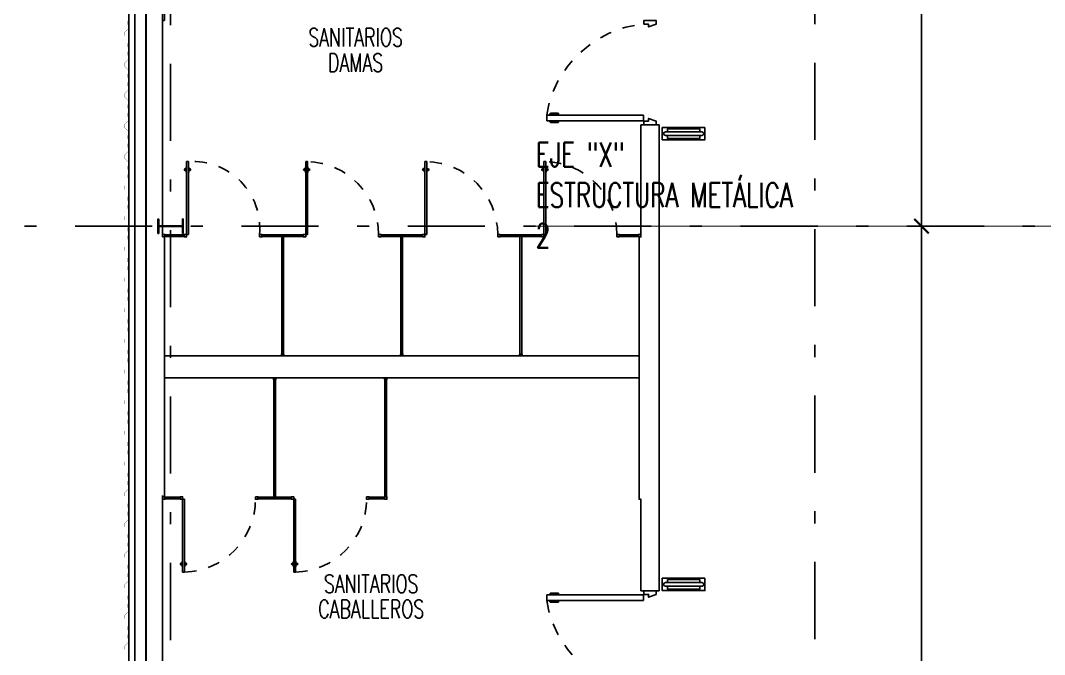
# Model space of a CAD drawing. Header units: millimetres. Extents: x -579 to 213, y -67 to 509.
# Drawn here: x -54.28 to -45.85, y 20.97 to 26.19 of the extents above; entities that cross this region are included whole.
import ezdxf
from ezdxf.enums import TextEntityAlignment as Align
from ezdxf.xclip import XClip

# ---------------------------------------------------------------- set-up
doc = ezdxf.new("R2010")
doc.units = ezdxf.units.MM
doc.header["$LTSCALE"] = 0.1
doc.linetypes.add('X REF - ANELO INST bind$0$X REF - ANELO$0$DASHDOT2', pattern=[12.7, 6.35, -3.175, 0, -3.175])
doc.linetypes.add('X REF - ANELO INST bind$0$X REF - ANELO$0$DASHED2', pattern=[0.375, 0.25, -0.125])
for name, color, linetype in [('00 - EJE-DIST -X-  MUROS', 92, 'Continuous'), ('X REF - ANELO INST bind$0$X REF - ANELO$0$A-CHAPA TRAPEZOIDAL', 8, 'Continuous'), ('X REF - ANELO INST bind$0$X REF - ANELO$0$A-LADRILLO HUECO 12', 7, 'Continuous'), ('X REF - ANELO INST bind$0$X REF - ANELO$0$A-TABIQUE FENOLICO 20mm', 7, 'Continuous'), ('X REF - ANELO INST bind$0$X REF - ANELO$0$C-MADERA', 8, 'Continuous'), ('X REF - ANELO INST bind$0$X REF - ANELO$0$E-ANTENAS', 8, 'Continuous'), ('X REF - ANELO INST bind$0$X REF - ANELO$0$MET-COLUMNA METALICA', 7, 'Continuous'), ('X REF - ANELO INST bind$0$X REF - ANELO$0$MET-CORREAS DE CV', 7, 'Continuous'), ('X REF - ANELO INST bind$0$X REF - ANELO$0$MET-EJE CABRIADAS', 8, 'X REF - ANELO INST bind$0$X REF - ANELO$0$DASHDOT2'), ('X REF - ANELO INST bind$0$X REF - ANELO$0$MET-LANA VIDRIO', 8, 'Continuous'), ('X REF - ANELO INST bind$0$X REF - ANELO$0$R-NOMBRE LOCAL', 7, 'Continuous')]:
    doc.layers.add(name, color=color, linetype=linetype)
doc.styles.add('ROMANS', font='romans.shx', dxfattribs={"width": 0.7})
doc.styles.get("Standard").update_dxf_attribs({"font": 'arial.ttf'})
doc.styles.add('X REF - ANELO INST bind$0$X REF - ANELO$0$VAUX', font='romans.shx', dxfattribs={"width": 0.85})
doc.linetypes.add('X REF - ANELO INST bind$0$X REF - ANELO$0$REFERENCIAL CORTE TRANSVERSAL WM$0$BATTING', pattern='A,0.00254,-2.54,[134,ltypeshp.shx,S=2.54,R=0,X=-2.54,Y=0],-5.08,[134,ltypeshp.shx,S=2.54,R=180,X=2.54,Y=0],-2.54', length=10.16254)
doc.dimstyles.new('COTA 1-100', dxfattribs={"dimtxt": 0.16, "dimasz": 0.12, "dimexe": 0.08, "dimexo": 0.08, "dimgap": 0.06, "dimtad": 1, "dimzin": 0, "dimdsep": 46, "dimtxsty": 'ROMANS', "dimblk": 'ARCHTICK', "dimcen": 0, "dimclrd": 256, "dimclre": 8, "dimclrt": 256, "dimadec": 0, "dimazin": 0, "dimtfac": 1, "dimtofl": 0, "dimtmove": 0, "dimatfit": 3, "dimldrblk": 'ARCHTICK', "dimfxl": 1, "dimtolj": 1, "dimtzin": 0, "dimlwd": -1, "dimlwe": -1, "dimarcsym": 0})

# ---------------------------------------------------------------- blocks, each defined once
blk = doc.blocks.new('X REF - ANELO INST bind$0$X REF - ANELO$0$COL MET 20')
at = {"layer": 'X REF - ANELO INST bind$0$X REF - ANELO$0$MET-COLUMNA METALICA'}
blk.add_hatch(color=256, dxfattribs=at).paths.add_polyline_path([(-0.0971, -0.0036, -0.414214), (-0.0935, 0), (0.0935, 0, -0.414214), (0.0971, -0.0036), (0.0971, -0.0568), (0.1045, -0.0568), (0.1045, 0.0615), (0.0971, 0.0615), (0.0971, 0.0083, -0.414214), (0.0935, 0.0047), (-0.0935, 0.0047, -0.414214), (-0.0971, 0.0083), (-0.0971, 0.0615), (-0.1045, 0.0615), (-0.1045, -0.0568), (-0.0971, -0.0568)])
blk.add_lwpolyline([(-0.0971, -0.0568), (-0.1045, -0.0568), (-0.1045, 0.0615), (-0.0971, 0.0615), (-0.0971, 0.0083, 0.414214), (-0.0935, 0.0047), (0.0935, 0.0047, 0.414214), (0.0971, 0.0083), (0.0971, 0.0615), (0.1045, 0.0615), (0.1045, -0.0568), (0.0971, -0.0568), (0.0971, -0.0036, 0.414214), (0.0935, 0), (-0.0935, 0, 0.414214), (-0.0971, -0.0036)], format="xyb", close=True, dxfattribs=at)
blk = doc.blocks.new('X REF - ANELO INST bind$0$X REF - ANELO$0$Barrera')
at = {"layer": 'X REF - ANELO INST bind$0$X REF - ANELO$0$E-ANTENAS', "linetype": 'Continuous'}
blk.add_lwpolyline([(-0.1756, 0.1008), (0.1756, 0.1008), (0.1756, 0), (-0.1756, 0)], close=True, dxfattribs=at)
at = {"layer": 'X REF - ANELO INST bind$0$X REF - ANELO$0$E-ANTENAS', "linetype": 'Continuous', "elevation": 0.0022}
for points in [[(-0.1334, 0.0654), (-0.1334, 0.0904), (0.1315, 0.0904), (0.1315, 0.0654)], [(0.1315, 0.0354), (0.1315, 0.0104), (-0.1334, 0.0104), (-0.1334, 0.0354)]]:
    blk.add_lwpolyline(points, dxfattribs=at)
blk.add_lwpolyline([(-0.1503, 0.0354), (0.1497, 0.0354, 1), (0.1497, 0.0654), (-0.1503, 0.0654, 1.063792), (-0.1503, 0.0354, -1)], format="xyb", dxfattribs=at)
blk = doc.blocks.new('X REF - ANELO INST bind$0$X REF - ANELO$0$N Local')
at = {"layer": 'X REF - ANELO INST bind$0$X REF - ANELO$0$R-NOMBRE LOCAL', "lineweight": 0, "style": 'X REF - ANELO INST bind$0$X REF - ANELO$0$VAUX', "width": 0.85}
for p in [(6337.572, -934.455), (6337.572, -934.715)]:
    blk.add_attdef('NOMBRE', text='', height=0.182, dxfattribs=at).set_placement(p, align=Align.CENTER)
blk = doc.blocks.new('X REF - ANELO INST bind$0$X REF - ANELO$0$baños')
at = {"layer": 'X REF - ANELO INST bind$0$X REF - ANELO$0$A-TABIQUE FENOLICO 20mm'}
for points in [[(-0.6522, 1.5118), (-0.6497, 1.5118), (-0.6497, 1.5545), (-0.6522, 1.5545), (-0.6522, 1.5406), (-0.6617, 1.5406, 0.852576), (-0.6617, 1.5256), (-0.6617, 1.5256, 1), (-0.6617, 1.5256), (-0.6617, 1.5256, -0.414214), (-0.6617, 1.5256), (-0.6522, 1.5256), (-0.6522, 1.5118), (-0.6497, 1.5118), (-0.6497, 1.5545)], [(-0.6323, 1.5118), (-0.6347, 1.5118), (-0.6347, 1.5545), (-0.6323, 1.5545), (-0.6323, 1.5406), (-0.6227, 1.5406, -0.852576), (-0.6227, 1.5256), (-0.6227, 1.5256, -1), (-0.6227, 1.5256), (-0.6227, 1.5256, 0.414214), (-0.6227, 1.5256), (-0.6323, 1.5256), (-0.6323, 1.5118), (-0.6347, 1.5118), (-0.6347, 1.5545)], [(0.3287, 1.5118), (0.3311, 1.5118), (0.3311, 1.5545), (0.3287, 1.5545), (0.3287, 1.5406), (0.3191, 1.5406, 0.852576), (0.3191, 1.5256), (0.3191, 1.5256, 1), (0.3191, 1.5256), (0.3191, 1.5256, -0.414214), (0.3191, 1.5256), (0.3287, 1.5256), (0.3287, 1.5118), (0.3311, 1.5118), (0.3311, 1.5545)], [(0.3486, 1.5118), (0.3461, 1.5118), (0.3461, 1.5545), (0.3486, 1.5545), (0.3486, 1.5406), (0.3581, 1.5406, -0.852576), (0.3581, 1.5256), (0.3581, 1.5256, -1), (0.3581, 1.5256), (0.3581, 1.5256, 0.414214), (0.3581, 1.5256), (0.3486, 1.5256), (0.3486, 1.5118), (0.3461, 1.5118), (0.3461, 1.5545)], [(1.3096, 1.5118), (1.312, 1.5118), (1.312, 1.5544), (1.3096, 1.5544), (1.3096, 1.5406), (1.3, 1.5406, 0.852576), (1.3, 1.5256), (1.3, 1.5256, 1), (1.3, 1.5256), (1.3, 1.5256, -0.414214), (1.3, 1.5256), (1.3096, 1.5256), (1.3096, 1.5118), (1.312, 1.5118), (1.312, 1.5544)], [(1.3295, 1.5118), (1.327, 1.5118), (1.327, 1.5544), (1.3295, 1.5544), (1.3295, 1.5406), (1.339, 1.5406, -0.852576), (1.339, 1.5256), (1.339, 1.5256, -1), (1.339, 1.5256), (1.339, 1.5256, 0.414214), (1.339, 1.5256), (1.3295, 1.5256), (1.3295, 1.5118), (1.327, 1.5118), (1.327, 1.5544)], [(2.2904, 1.5118), (2.2929, 1.5118), (2.2929, 1.5544), (2.2904, 1.5544), (2.2904, 1.5406), (2.2809, 1.5406, 0.852576), (2.2809, 1.5256), (2.2809, 1.5256, 1), (2.2809, 1.5256), (2.2809, 1.5256, -0.414214), (2.2809, 1.5256), (2.2904, 1.5256), (2.2904, 1.5118), (2.2929, 1.5118), (2.2929, 1.5544)], [(2.3104, 1.5118), (2.3079, 1.5118), (2.3079, 1.5544), (2.3104, 1.5544), (2.3104, 1.5406), (2.3199, 1.5406, -0.852576), (2.3199, 1.5256), (2.3199, 1.5256, -1), (2.3199, 1.5256), (2.3199, 1.5256, 0.414214), (2.3199, 1.5256), (2.3104, 1.5256), (2.3104, 1.5118), (2.3079, 1.5118), (2.3079, 1.5544)]]:
    blk.add_lwpolyline(points, format="xyb", dxfattribs=at)
for points in [[(-0.6497, 1.6), (-0.6347, 1.6), (-0.6347, 1), (-0.6497, 1)], [(0.3311, 1.6), (0.3461, 1.6), (0.3461, 1), (0.3311, 1)], [(1.312, 1.6), (1.327, 1.6), (1.327, 1), (1.312, 1)], [(2.2929, 1.6), (2.3079, 1.6), (2.3079, 1), (2.2929, 1)], [(-0.8477, 0.98), (-0.8277, 0.98), (-0.8277, 1), (-0.8477, 1)], [(-0.8277, 0.9825), (-0.8277, 0.9975), (-0.6697, 0.9975), (-0.6697, 0.9825)], [(-0.6697, 0.98), (-0.6497, 0.98), (-0.6497, 1), (-0.6697, 1)], [(-0.0497, 0.98), (-0.0297, 0.98), (-0.0297, 1), (-0.0497, 1)], [(-0.0297, 0.9825), (-0.0297, 0.9975), (0.3111, 0.9975), (0.3111, 0.9825)], [(0.1332, 0.9825), (0.1482, 0.9825), (0.1482, 0.015), (0.1332, 0.015)], [(0.3111, 0.98), (0.3311, 0.98), (0.3311, 1), (0.3111, 1)], [(0.3111, 0.98), (0.3311, 0.98), (0.3311, 1), (0.3111, 1)], [(0.3111, 0.98), (0.3311, 0.98), (0.3311, 1), (0.3111, 1)], [(0.9311, 0.98), (0.9511, 0.98), (0.9511, 1), (0.9311, 1)], [(0.9511, 0.9825), (0.9511, 0.9975), (1.292, 0.9975), (1.292, 0.9825)], [(1.1141, 0.9825), (1.1291, 0.9825), (1.1291, 0.015), (1.1141, 0.015)], [(1.292, 0.98), (1.312, 0.98), (1.312, 1), (1.292, 1)], [(1.292, 0.98), (1.312, 0.98), (1.312, 1), (1.292, 1)], [(1.292, 0.98), (1.312, 0.98), (1.312, 1), (1.292, 1)], [(1.912, 0.98), (1.932, 0.98), (1.932, 1), (1.912, 1)], [(1.932, 0.9825), (1.932, 0.9975), (2.2729, 0.9975), (2.2729, 0.9825)], [(2.095, 0.9833), (2.11, 0.9833), (2.11, 0.015), (2.095, 0.015)], [(2.2729, 0.98), (2.2929, 0.98), (2.2929, 1), (2.2729, 1)], [(2.2729, 0.98), (2.2929, 0.98), (2.2929, 1), (2.2729, 1)], [(2.2729, 0.98), (2.2929, 0.98), (2.2929, 1), (2.2729, 1)], [(2.8929, 0.98), (2.9129, 0.98), (2.9129, 1), (2.8929, 1)], [(2.9129, 0.9825), (2.9129, 0.9975), (3.0709, 0.9975), (3.0709, 0.9825)], [(3.0709, 0.98), (3.0909, 0.98), (3.0909, 1), (3.0709, 1)], [(0.1307, 0), (0.1507, 0), (0.1507, 0.015), (0.1307, 0.015)], [(1.1116, 0), (1.1316, 0), (1.1316, 0.015), (1.1116, 0.015)], [(2.0925, 0), (2.1125, 0), (2.1125, 0.015), (2.0925, 0.015)]]:
    blk.add_lwpolyline(points, close=True, dxfattribs=at)
at = {"layer": 'X REF - ANELO INST bind$0$X REF - ANELO$0$A-TABIQUE FENOLICO 20mm', "color": 8, "linetype": 'X REF - ANELO INST bind$0$X REF - ANELO$0$DASHED2'}
for centre, radius, start, end in [((-0.596, 1.0523), 0.5488, 354.52388, 94.04302), ((0.3308, 0.9998), 0.6003, 0.01221, 88.53674), ((1.312, 1.0001), 0.6, 359.98537, 88.56419), ((2.2926, 0.9998), 0.6003, 0.0134, 88.53673)]:
    blk.add_arc(centre, radius, start, end, dxfattribs=at)
blk = doc.blocks.new('X REF - ANELO INST bind$0$X REF - ANELO$0$P MADERA 086')
at = {"layer": 'X REF - ANELO INST bind$0$X REF - ANELO$0$C-MADERA'}
for p, q in [((0.0203, 0.8657, 0.0208), (0.0204, 0.8672, 0.0208)), ((0.0203, 0.8064, 0.0208), (0.0203, 0.8657, 0.0208)), ((0.0204, 0.8672, 0.0208), (0.0208, 0.8687, 0.0208)), ((0.0208, 0.8687, 0.0208), (0.0215, 0.8701, 0.0208)), ((0.0215, 0.8701, 0.0208), (0.0224, 0.8714, 0.0208)), ((0.0224, 0.8714, 0.0208), (0.0235, 0.8725, 0.0208)), ((0.0235, 0.8725, 0.0208), (0.0247, 0.8734, 0.0208)), ((0.0247, 0.8734, 0.0208), (0.0261, 0.8741, 0.0208)), ((0.0261, 0.8741, 0.0208), (0.0277, 0.8745, 0.0208)), ((0.0277, 0.8605, 0.0208), (0.0276, 0.86, 0.0208)), ((0.0276, 0.86, 0.0208), (0.0276, 0.8596, 0.0208)), ((0.0276, 0.8596, 0.0208), (0.0276, 0.8064, 0.0208)), ((0.0277, 0.8745, 0.0208), (0.0292, 0.8746, 0.0208)), ((0.0279, 0.8609, 0.0208), (0.0277, 0.8605, 0.0208)), ((0.0282, 0.8613, 0.0208), (0.0279, 0.8609, 0.0208)), ((0.0285, 0.8616, 0.0208), (0.0282, 0.8613, 0.0208)), ((0.0289, 0.8619, 0.0208), (0.0285, 0.8616, 0.0208)), ((0.0293, 0.8621, 0.0208), (0.0289, 0.8619, 0.0208)), ((0.0292, 0.8746, 0.0208), (0.0319, 0.8746, 0.0208)), ((0.0298, 0.8622, 0.0208), (0.0293, 0.8621, 0.0208)), ((0.0302, 0.8623, 0.0208), (0.0298, 0.8622, 0.0208)), ((0.0319, 0.8623, 0.0208), (0.0302, 0.8623, 0.0208)), ((0.0319, 0.879, 0.0208), (0.0344, 0.879, 0.0208)), ((0.0344, 0.879, 0.0208), (0.0319, 0.879, 0.0208)), ((0.0319, 0.8746, 0.0208), (0.0319, 0.879, 0.0208)), ((0.0319, 0.8623, 0.0208), (0.0319, 0.8746, 0.0208)), ((0.0319, 0.856, 0.0208), (0.0319, 0.8623, 0.0208)), ((0.0344, 0.856, 0.0208), (0.0319, 0.856, 0.0208)), ((0.0344, 0.856, 0.0208), (0.0319, 0.856, 0.0208)), ((0.0344, 0.1032), (0.0344, 0.9, 0.0208)), ((0.0344, 0.9, 0.0208), (0.0815, 0.9, 0.0208)), ((0.0815, 0.9, 0.0208), (0.0815, 0.1032)), ((0.084, 0.879, 0.0208), (0.0815, 0.879, 0.0208)), ((0.0815, 0.879, 0.0208), (0.084, 0.879, 0.0208)), ((0.0815, 0.856, 0.0208), (0.084, 0.856, 0.0208)), ((0.0815, 0.856, 0.0208), (0.084, 0.856, 0.0208)), ((0.084, 0.8746, 0.0208), (0.084, 0.879, 0.0208)), ((0.084, 0.8623, 0.0208), (0.084, 0.8746, 0.0208)), ((0.0867, 0.8746, 0.0208), (0.084, 0.8746, 0.0208)), ((0.084, 0.8623, 0.0208), (0.0856, 0.8623, 0.0208)), ((0.084, 0.856, 0.0208), (0.084, 0.8623, 0.0208)), ((0.0856, 0.8623, 0.0208), (0.0861, 0.8622, 0.0208)), ((0.0861, 0.8622, 0.0208), (0.0865, 0.8621, 0.0208)), ((0.0865, 0.8621, 0.0208), (0.087, 0.8619, 0.0208)), ((0.0882, 0.8745, 0.0208), (0.0867, 0.8746, 0.0208)), ((0.087, 0.8619, 0.0208), (0.0874, 0.8616, 0.0208)), ((0.0874, 0.8616, 0.0208), (0.0877, 0.8613, 0.0208)), ((0.0877, 0.8613, 0.0208), (0.0879, 0.8609, 0.0208)), ((0.0879, 0.8609, 0.0208), (0.0881, 0.8605, 0.0208)), ((0.0881, 0.8605, 0.0208), (0.0883, 0.86, 0.0208)), ((0.0897, 0.8741, 0.0208), (0.0882, 0.8745, 0.0208)), ((0.0883, 0.86, 0.0208), (0.0883, 0.8596, 0.0208)), ((0.0883, 0.8596, 0.0208), (0.0883, 0.8064, 0.0208)), ((0.0912, 0.8734, 0.0208), (0.0897, 0.8741, 0.0208)), ((0.0924, 0.8725, 0.0208), (0.0912, 0.8734, 0.0208)), ((0.0935, 0.8714, 0.0208), (0.0924, 0.8725, 0.0208)), ((0.0944, 0.8701, 0.0208), (0.0935, 0.8714, 0.0208)), ((0.0951, 0.8687, 0.0208), (0.0944, 0.8701, 0.0208)), ((0.0955, 0.8672, 0.0208), (0.0951, 0.8687, 0.0208)), ((0.0956, 0.8657, 0.0208), (0.0955, 0.8672, 0.0208)), ((0.0956, 0.8064, 0.0208), (0.0956, 0.8657, 0.0208)), ((0.0205, 0.8057, 0.0208), (0.0203, 0.8064, 0.0208)), ((0.0209, 0.8051, 0.0208), (0.0205, 0.8057, 0.0208)), ((0.0213, 0.8046, 0.0208), (0.0209, 0.8051, 0.0208)), ((0.0219, 0.8042, 0.0208), (0.0213, 0.8046, 0.0208)), ((0.0226, 0.8039, 0.0208), (0.0219, 0.8042, 0.0208)), ((0.0232, 0.8037, 0.0208), (0.0226, 0.8039, 0.0208)), ((0.0239, 0.8036, 0.0208), (0.0232, 0.8037, 0.0208)), ((0.0246, 0.8037, 0.0208), (0.0239, 0.8036, 0.0208)), ((0.0253, 0.8039, 0.0208), (0.0246, 0.8037, 0.0208)), ((0.0259, 0.8042, 0.0208), (0.0253, 0.8039, 0.0208)), ((0.0265, 0.8046, 0.0208), (0.0259, 0.8042, 0.0208)), ((0.027, 0.8051, 0.0208), (0.0265, 0.8046, 0.0208)), ((0.0273, 0.8057, 0.0208), (0.027, 0.8051, 0.0208)), ((0.0276, 0.8064, 0.0208), (0.0273, 0.8057, 0.0208)), ((0.0883, 0.8064, 0.0208), (0.0885, 0.8057, 0.0208)), ((0.0885, 0.8057, 0.0208), (0.0889, 0.8051, 0.0208)), ((0.0889, 0.8051, 0.0208), (0.0894, 0.8046, 0.0208)), ((0.0894, 0.8046, 0.0208), (0.0899, 0.8042, 0.0208)), ((0.0899, 0.8042, 0.0208), (0.0906, 0.8039, 0.0208)), ((0.0906, 0.8039, 0.0208), (0.0912, 0.8037, 0.0208)), ((0.0912, 0.8037, 0.0208), (0.0919, 0.8036, 0.0208)), ((0.0919, 0.8036, 0.0208), (0.0926, 0.8037, 0.0208)), ((0.0926, 0.8037, 0.0208), (0.0933, 0.8039, 0.0208)), ((0.0933, 0.8039, 0.0208), (0.0939, 0.8042, 0.0208)), ((0.0939, 0.8042, 0.0208), (0.0945, 0.8046, 0.0208)), ((0.0945, 0.8046, 0.0208), (0.095, 0.8051, 0.0208)), ((0.095, 0.8051, 0.0208), (0.0953, 0.8057, 0.0208)), ((0.0953, 0.8057, 0.0208), (0.0956, 0.8064, 0.0208)), ((0.0815, 0.1032), (0.0344, 0.1032))]:
    blk.add_line(p, q, dxfattribs=at)
for points in [[(0.0312, 0.1), (0, 0.1), (0, 0), (0.0312, 0), (0.0537, 0.0612), (0.0312, 0.0612)], [(0.8286, 0.1), (0.8598, 0.1), (0.8598, 0), (0.8286, 0), (0.8061, 0.0612), (0.8286, 0.0612)]]:
    blk.add_lwpolyline(points, close=True, dxfattribs=at)
at = {"layer": 'X REF - ANELO INST bind$0$X REF - ANELO$0$C-MADERA', "color": 8, "linetype": 'X REF - ANELO INST bind$0$X REF - ANELO$0$DASHED2', "extrusion": (0, 0, -1)}
blk.add_ellipse((0.0846, 0.1525, 0.0096), major_axis=(-0.5415, 0.5897), ratio=0.868484, start_param=0.809199, end_param=2.30953, dxfattribs=at)
at = {"layer": 'X REF - ANELO INST bind$0$X REF - ANELO$0$C-MADERA', "extrusion": (0, 0, -1)}
blk.add_ellipse((0.0316, 0.1032), major_axis=(0.00195, 0.00195), ratio=1, start_param=1.570796326794897, end_param=7.853981633974483, dxfattribs=at)
blk = doc.blocks.new('X REF - ANELO INST bind$0$X REF - ANELO')
at = {"layer": 'X REF - ANELO INST bind$0$X REF - ANELO$0$A-CHAPA TRAPEZOIDAL'}
for points in [[(-53.3922, 26.224, 0.0006, 0.0006, 0), (-53.3922, 26.194, 0.0006, 0.0006, 0), (-53.3962, 26.19, 0.0006, 0.0006, 0), (-53.3962, 26.16, 0.0006, 0.0006, 0), (-53.3922, 26.156, 0.0006, 0.0006, 0), (-53.3922, 26.126, 0.0006, 0.0006, 0), (-53.4205, 26.0977, 0.0006, 0.0006, 0), (-53.4205, 26.0677, 0.0006, 0.0006, 0), (-53.3922, 26.0394, 0.0006, 0.0006, 0), (-53.3922, 26.0094, 0.0006, 0.0006, 0), (-53.3962, 26.0054, 0.0006, 0.0006, 0), (-53.3962, 25.9754, 0.0006, 0.0006, 0), (-53.3922, 25.9714, 0.0006, 0.0006, 0), (-53.3922, 25.9414, 0.0006, 0.0006, 0), (-53.3962, 25.9374, 0.0006, 0.0006, 0), (-53.3962, 25.9074, 0.0006, 0.0006, 0), (-53.3922, 25.9034, 0.0006, 0.0006, 0), (-53.3922, 25.8652, 0.0006, 0.0006, 0), (-53.3922, 25.8652, 0.0006, 0.0006, 0)], [(-53.3922, 26.224, 0.0006, 0.0006, 0), (-53.3922, 26.194, 0.0006, 0.0006, 0), (-53.3962, 26.19, 0.0006, 0.0006, 0), (-53.3962, 26.16, 0.0006, 0.0006, 0), (-53.3922, 26.156, 0.0006, 0.0006, 0), (-53.3922, 26.126, 0.0006, 0.0006, 0), (-53.4205, 26.0977, 0.0006, 0.0006, 0), (-53.4205, 26.0677, 0.0006, 0.0006, 0), (-53.3922, 26.0394, 0.0006, 0.0006, 0), (-53.3922, 26.0094, 0.0006, 0.0006, 0), (-53.3962, 26.0054, 0.0006, 0.0006, 0), (-53.3962, 25.9754, 0.0006, 0.0006, 0), (-53.3922, 25.9714, 0.0006, 0.0006, 0), (-53.3922, 25.9414, 0.0006, 0.0006, 0), (-53.3962, 25.9374, 0.0006, 0.0006, 0), (-53.3962, 25.9074, 0.0006, 0.0006, 0), (-53.3922, 25.9034, 0.0006, 0.0006, 0), (-53.3922, 25.8734, 0.0006, 0.0006, 0), (-53.4205, 25.8451, 0.0006, 0.0006, 0), (-53.4205, 25.8151, 0.0006, 0.0006, 0), (-53.3922, 25.7868, 0.0006, 0.0006, 0), (-53.3922, 25.7568, 0.0006, 0.0006, 0), (-53.3962, 25.7528, 0.0006, 0.0006, 0), (-53.3962, 25.7228, 0.0006, 0.0006, 0), (-53.3922, 25.7188, 0.0006, 0.0006, 0), (-53.3922, 25.6888, 0.0006, 0.0006, 0), (-53.3962, 25.6848, 0.0006, 0.0006, 0), (-53.3962, 25.6548, 0.0006, 0.0006, 0), (-53.3922, 25.6508, 0.0006, 0.0006, 0), (-53.3922, 25.6208, 0.0006, 0.0006, 0), (-53.4205, 25.5925, 0.0006, 0.0006, 0), (-53.4205, 25.5625, 0.0006, 0.0006, 0), (-53.3922, 25.5342, 0.0006, 0.0006, 0), (-53.3922, 25.5042, 0.0006, 0.0006, 0), (-53.3962, 25.5002, 0.0006, 0.0006, 0), (-53.3962, 25.4702, 0.0006, 0.0006, 0), (-53.3922, 25.4662, 0.0006, 0.0006, 0), (-53.3922, 25.4362, 0.0006, 0.0006, 0), (-53.3962, 25.4322, 0.0006, 0.0006, 0), (-53.3962, 25.4022, 0.0006, 0.0006, 0), (-53.3922, 25.3982, 0.0006, 0.0006, 0), (-53.3922, 25.3682, 0.0006, 0.0006, 0), (-53.4205, 25.34, 0.0006, 0.0006, 0), (-53.4205, 25.31, 0.0006, 0.0006, 0), (-53.3922, 25.2817, 0.0006, 0.0006, 0), (-53.3922, 25.2517, 0.0006, 0.0006, 0), (-53.3962, 25.2477, 0.0006, 0.0006, 0), (-53.3962, 25.2177, 0.0006, 0.0006, 0), (-53.3922, 25.2137, 0.0006, 0.0006, 0), (-53.3922, 25.1837, 0.0006, 0.0006, 0), (-53.3962, 25.1797, 0.0006, 0.0006, 0), (-53.3962, 25.1497, 0.0006, 0.0006, 0), (-53.3922, 25.1457, 0.0006, 0.0006, 0), (-53.3922, 25.1157, 0.0006, 0.0006, 0), (-53.4205, 25.0874, 0.0006, 0.0006, 0), (-53.4205, 25.0574, 0.0006, 0.0006, 0), (-53.3922, 25.0291, 0.0006, 0.0006, 0), (-53.3922, 24.9991, 0.0006, 0.0006, 0), (-53.3962, 24.9951, 0.0006, 0.0006, 0), (-53.3962, 24.9651, 0.0006, 0.0006, 0), (-53.3922, 24.9611, 0.0006, 0.0006, 0), (-53.3922, 24.9311, 0.0006, 0.0006, 0), (-53.3962, 24.9271, 0.0006, 0.0006, 0), (-53.3962, 24.8971, 0.0006, 0.0006, 0), (-53.3922, 24.8931, 0.0006, 0.0006, 0), (-53.3922, 24.8549, 0.0006, 0.0006, 0), (-53.3922, 24.8549, 0.0006, 0.0006, 0)], [(-53.3922, 24.8862, 0.0006, 0.0006, 0), (-53.3922, 24.8625, 0.0006, 0.0006, 0), (-53.4205, 24.8343, 0.0006, 0.0006, 0), (-53.4205, 24.8043, 0.0006, 0.0006, 0), (-53.3922, 24.776, 0.0006, 0.0006, 0), (-53.3922, 24.746, 0.0006, 0.0006, 0), (-53.3962, 24.742, 0.0006, 0.0006, 0), (-53.3962, 24.712, 0.0006, 0.0006, 0), (-53.3922, 24.708, 0.0006, 0.0006, 0), (-53.3922, 24.678, 0.0006, 0.0006, 0), (-53.3962, 24.674, 0.0006, 0.0006, 0), (-53.3962, 24.644, 0.0006, 0.0006, 0), (-53.3922, 24.64, 0.0006, 0.0006, 0), (-53.3922, 24.61, 0.0006, 0.0006, 0), (-53.4205, 24.5817, 0.0006, 0.0006, 0), (-53.4205, 24.5517, 0.0006, 0.0006, 0), (-53.3922, 24.5234, 0.0006, 0.0006, 0), (-53.3922, 24.4934, 0.0006, 0.0006, 0), (-53.3962, 24.4894, 0.0006, 0.0006, 0), (-53.3962, 24.4594, 0.0006, 0.0006, 0), (-53.3922, 24.4554, 0.0006, 0.0006, 0), (-53.3922, 24.4254, 0.0006, 0.0006, 0), (-53.3962, 24.4214, 0.0006, 0.0006, 0), (-53.3962, 24.3914, 0.0006, 0.0006, 0), (-53.3922, 24.3874, 0.0006, 0.0006, 0), (-53.3922, 24.3574, 0.0006, 0.0006, 0), (-53.4205, 24.3291, 0.0006, 0.0006, 0), (-53.4205, 24.2991, 0.0006, 0.0006, 0), (-53.3922, 24.2708, 0, 0, 0)], [(-53.3922, 24.2714, 0.0006, 0.0006, 0), (-53.3922, 24.2414, 0.0006, 0.0006, 0), (-53.3962, 24.2374, 0.0006, 0.0006, 0), (-53.3962, 24.2068, 0.0006, 0.0006, 0), (-53.3922, 24.2028, 0.0006, 0.0006, 0), (-53.3922, 24.1728, 0.0006, 0.0006, 0), (-53.3962, 24.1688, 0.0006, 0.0006, 0), (-53.3962, 24.1388, 0.0006, 0.0006, 0), (-53.3922, 24.1348, 0.0006, 0.0006, 0), (-53.3922, 24.1048, 0.0006, 0.0006, 0), (-53.4205, 24.0765, 0.0006, 0.0006, 0), (-53.4205, 24.0465, 0.0006, 0.0006, 0), (-53.3922, 24.0183, 0.0006, 0.0006, 0), (-53.3922, 23.9883, 0.0006, 0.0006, 0), (-53.3962, 23.9843, 0.0006, 0.0006, 0), (-53.3962, 23.9543, 0.0006, 0.0006, 0), (-53.3922, 23.9503, 0.0006, 0.0006, 0), (-53.3922, 23.9203, 0.0006, 0.0006, 0), (-53.3962, 23.9163, 0.0006, 0.0006, 0), (-53.3962, 23.8863, 0.0006, 0.0006, 0), (-53.3922, 23.8823, 0.0006, 0.0006, 0), (-53.3922, 23.8523, 0.0006, 0.0006, 0), (-53.4205, 23.824, 0.0006, 0.0006, 0), (-53.4205, 23.794, 0.0006, 0.0006, 0), (-53.3922, 23.7657, 0.0006, 0.0006, 0), (-53.3922, 23.7357, 0.0006, 0.0006, 0), (-53.3962, 23.7317, 0.0006, 0.0006, 0), (-53.3962, 23.7017, 0.0006, 0.0006, 0), (-53.3922, 23.6977, 0.0006, 0.0006, 0), (-53.3922, 23.6677, 0.0006, 0.0006, 0), (-53.3962, 23.6637, 0.0006, 0.0006, 0), (-53.3962, 23.6337, 0.0006, 0.0006, 0), (-53.3922, 23.6297, 0.0006, 0.0006, 0), (-53.3922, 23.5997, 0.0006, 0.0006, 0), (-53.4205, 23.5714, 0.0006, 0.0006, 0), (-53.4205, 23.5414, 0.0006, 0.0006, 0), (-53.3922, 23.5131, 0.0006, 0.0006, 0), (-53.3922, 23.4831, 0.0006, 0.0006, 0), (-53.3962, 23.4791, 0.0006, 0.0006, 0), (-53.3962, 23.4491, 0.0006, 0.0006, 0), (-53.3922, 23.4451, 0.0006, 0.0006, 0), (-53.3922, 23.4151, 0.0006, 0.0006, 0), (-53.3962, 23.4111, 0.0006, 0.0006, 0), (-53.3962, 23.3811, 0.0006, 0.0006, 0), (-53.3922, 23.3771, 0.0006, 0.0006, 0), (-53.3922, 23.3471, 0.0006, 0.0006, 0), (-53.4205, 23.3188, 0.0006, 0.0006, 0), (-53.4205, 23.2888, 0.0006, 0.0006, 0), (-53.3922, 23.2606, 0.0006, 0.0006, 0), (-53.3922, 23.2306, 0.0006, 0.0006, 0), (-53.3962, 23.2266, 0.0006, 0.0006, 0), (-53.3962, 23.1966, 0.0006, 0.0006, 0), (-53.3922, 23.1926, 0.0006, 0.0006, 0), (-53.3922, 23.1626, 0.0006, 0.0006, 0), (-53.3962, 23.1586, 0.0006, 0.0006, 0), (-53.3962, 23.1286, 0.0006, 0.0006, 0), (-53.3922, 23.1246, 0.0006, 0.0006, 0), (-53.3922, 23.0946, 0.0006, 0.0006, 0), (-53.4205, 23.0663, 0.0006, 0.0006, 0), (-53.4205, 23.0363, 0.0006, 0.0006, 0), (-53.3922, 23.008, 0.0006, 0.0006, 0), (-53.3922, 22.978, 0.0006, 0.0006, 0), (-53.3962, 22.974, 0.0006, 0.0006, 0), (-53.3962, 22.944, 0.0006, 0.0006, 0), (-53.3922, 22.94, 0.0006, 0.0006, 0), (-53.3922, 22.91, 0.0006, 0.0006, 0), (-53.3962, 22.906, 0.0006, 0.0006, 0), (-53.3962, 22.876, 0.0006, 0.0006, 0), (-53.3922, 22.872, 0.0006, 0.0006, 0), (-53.3922, 22.842, 0.0006, 0.0006, 0), (-53.4205, 22.8137, 0.0006, 0.0006, 0), (-53.4205, 22.7837, 0.0006, 0.0006, 0), (-53.3922, 22.7554, 0, 0, 0)], [(-53.3922, 22.7554, 0.0006, 0.0006, 0), (-53.3922, 22.7254, 0.0006, 0.0006, 0), (-53.3962, 22.7214, 0.0006, 0.0006, 0), (-53.3962, 22.6909, 0.0006, 0.0006, 0), (-53.3922, 22.6869, 0.0006, 0.0006, 0), (-53.3922, 22.6569, 0.0006, 0.0006, 0), (-53.3962, 22.6529, 0.0006, 0.0006, 0), (-53.3962, 22.6229, 0.0006, 0.0006, 0), (-53.3922, 22.6189, 0.0006, 0.0006, 0), (-53.3922, 22.5889, 0.0006, 0.0006, 0), (-53.4205, 22.5606, 0.0006, 0.0006, 0), (-53.4205, 22.5306, 0.0006, 0.0006, 0), (-53.3922, 22.5023, 0.0006, 0.0006, 0), (-53.3922, 22.4723, 0.0006, 0.0006, 0), (-53.3962, 22.4683, 0.0006, 0.0006, 0), (-53.3962, 22.4383, 0.0006, 0.0006, 0), (-53.3922, 22.4343, 0.0006, 0.0006, 0), (-53.3922, 22.4043, 0.0006, 0.0006, 0), (-53.3962, 22.4003, 0.0006, 0.0006, 0), (-53.3962, 22.3703, 0.0006, 0.0006, 0), (-53.3922, 22.3663, 0.0006, 0.0006, 0), (-53.3922, 22.3363, 0.0006, 0.0006, 0), (-53.4205, 22.308, 0.0006, 0.0006, 0), (-53.4205, 22.278, 0.0006, 0.0006, 0), (-53.3922, 22.2497, 0.0006, 0.0006, 0), (-53.3922, 22.2197, 0.0006, 0.0006, 0), (-53.3962, 22.2157, 0.0006, 0.0006, 0), (-53.3962, 22.1857, 0.0006, 0.0006, 0), (-53.3922, 22.1817, 0.0006, 0.0006, 0), (-53.3922, 22.1517, 0.0006, 0.0006, 0), (-53.3962, 22.1477, 0.0006, 0.0006, 0), (-53.3962, 22.1177, 0.0006, 0.0006, 0), (-53.3922, 22.1137, 0.0006, 0.0006, 0), (-53.3922, 22.0837, 0.0006, 0.0006, 0), (-53.4205, 22.0554, 0.0006, 0.0006, 0), (-53.4205, 22.0254, 0.0006, 0.0006, 0), (-53.3922, 21.9971, 0.0006, 0.0006, 0), (-53.3922, 21.9671, 0.0006, 0.0006, 0), (-53.3962, 21.9631, 0.0006, 0.0006, 0), (-53.3962, 21.9391, 0.0006, 0.0006, 0)], [(-53.3922, 22.223, 0.0006, 0.0006, 0), (-53.3922, 22.2197, 0.0006, 0.0006, 0), (-53.3962, 22.2157, 0.0006, 0.0006, 0), (-53.3962, 22.1857, 0.0006, 0.0006, 0), (-53.3922, 22.1817, 0.0006, 0.0006, 0), (-53.3922, 22.1517, 0.0006, 0.0006, 0), (-53.3962, 22.1477, 0.0006, 0.0006, 0), (-53.3962, 22.1177, 0.0006, 0.0006, 0), (-53.3922, 22.1137, 0.0006, 0.0006, 0), (-53.3922, 22.0837, 0.0006, 0.0006, 0), (-53.4205, 22.0554, 0.0006, 0.0006, 0), (-53.4205, 22.0254, 0.0006, 0.0006, 0), (-53.3922, 21.9971, 0.0006, 0.0006, 0), (-53.3922, 21.9671, 0.0006, 0.0006, 0), (-53.3962, 21.9631, 0.0006, 0.0006, 0), (-53.3962, 21.9331, 0.0006, 0.0006, 0), (-53.3922, 21.9291, 0.0006, 0.0006, 0), (-53.3922, 21.8991, 0.0006, 0.0006, 0), (-53.3962, 21.8951, 0.0006, 0.0006, 0), (-53.3962, 21.8651, 0.0006, 0.0006, 0), (-53.3922, 21.8611, 0.0006, 0.0006, 0), (-53.3922, 21.8311, 0.0006, 0.0006, 0), (-53.4205, 21.8029, 0.0006, 0.0006, 0), (-53.4205, 21.7729, 0.0006, 0.0006, 0), (-53.3922, 21.7446, 0.0006, 0.0006, 0), (-53.3922, 21.7146, 0.0006, 0.0006, 0), (-53.3962, 21.7106, 0.0006, 0.0006, 0), (-53.3962, 21.6806, 0.0006, 0.0006, 0), (-53.3922, 21.6766, 0.0006, 0.0006, 0), (-53.3922, 21.6466, 0.0006, 0.0006, 0), (-53.3962, 21.6426, 0.0006, 0.0006, 0), (-53.3962, 21.6126, 0.0006, 0.0006, 0), (-53.3922, 21.6086, 0.0006, 0.0006, 0), (-53.3922, 21.5786, 0.0006, 0.0006, 0), (-53.4205, 21.5503, 0.0006, 0.0006, 0), (-53.4205, 21.5203, 0.0006, 0.0006, 0), (-53.3922, 21.492, 0.0006, 0.0006, 0), (-53.3922, 21.462, 0.0006, 0.0006, 0), (-53.3962, 21.458, 0.0006, 0.0006, 0), (-53.3962, 21.428, 0.0006, 0.0006, 0), (-53.3922, 21.424, 0.0006, 0.0006, 0), (-53.3922, 21.394, 0.0006, 0.0006, 0), (-53.3962, 21.39, 0.0006, 0.0006, 0), (-53.3962, 21.36, 0.0006, 0.0006, 0), (-53.3922, 21.356, 0.0006, 0.0006, 0), (-53.3922, 21.326, 0.0006, 0.0006, 0), (-53.4205, 21.2977, 0.0006, 0.0006, 0), (-53.4205, 21.2677, 0.0006, 0.0006, 0), (-53.3922, 21.2394, 0.0006, 0.0006, 0), (-53.3922, 21.2094, 0.0006, 0.0006, 0), (-53.3962, 21.2054, 0.0006, 0.0006, 0), (-53.3962, 21.1754, 0.0006, 0.0006, 0), (-53.3922, 21.1714, 0.0006, 0.0006, 0), (-53.3922, 21.1414, 0.0006, 0.0006, 0), (-53.3962, 21.1374, 0.0006, 0.0006, 0), (-53.3962, 21.1074, 0.0006, 0.0006, 0), (-53.3922, 21.1034, 0.0006, 0.0006, 0), (-53.3922, 21.0734, 0.0006, 0.0006, 0), (-53.4205, 21.0452, 0.0006, 0.0006, 0), (-53.4205, 21.0152, 0.0006, 0.0006, 0), (-53.3922, 20.9869, 0, 0, 0)]]:
    blk.add_lwpolyline(points, format="xyseb", dxfattribs=at)
at = {"layer": 'X REF - ANELO INST bind$0$X REF - ANELO$0$A-LADRILLO HUECO 12'}
blk.add_line((-49.1865, 24.4131), (-49.1865, 22.2523), dxfattribs=at)
for points in [[(-53.245, 31.2287), (-53.245, 16.7146), (-49.0215, 16.7146)], [(-53.11, 24.4131), (-53.11, 29.9138), (-49.1715, 29.9137)], [(-49.1715, 24.4131), (-49.1715, 25.334), (-49.0215, 25.334)], [(-49.0215, 25.329), (-49.0214, 21.499), (-49.1715, 21.499), (-49.1715, 22.2523)], [(-53.11, 24.4131), (-53.095, 24.4131), (-53.095, 23.2523)], [(-49.1865, 24.4131), (-49.1715, 24.4131)], [(-49.1865, 23.4323), (-53.095, 23.4323)], [(-53.11, 22.2714), (-53.095, 22.2714), (-53.095, 23.2523)], [(-53.095, 23.2523), (-49.1865, 23.2523)], [(-53.11, 20.6443), (-53.11, 22.2839)], [(-49.1865, 22.2523), (-49.1715, 22.2523)]]:
    blk.add_lwpolyline(points, dxfattribs=at)
for points in [[(-49.0215, 20.6393), (-49.1715, 20.6393), (-49.1715, 20.1243), (-49.9048, 20.1243), (-49.9048, 19.9743), (-49.1715, 19.9743), (-49.1715, 16.8646), (-53.11, 16.8646), (-53.11, 18.9011), (-53.095, 18.9011), (-53.095, 20.6393), (-53.11, 20.6393), (-53.11, 22.2714), (-53.095, 22.2714), (-53.095, 24.4131), (-53.11, 24.4131), (-53.11, 26.1937), (-53.095, 26.1937), (-53.095, 27.9319), (-53.11, 27.9319), (-53.11, 31.2287), (-53.245, 31.2287), (-53.245, 16.7146), (-49.0215, 16.7146)], [(-49.1715, 25.334), (-49.0215, 25.334), (-49.0215, 21.499), (-49.1715, 21.499), (-49.1715, 22.2523), (-49.1865, 22.2523), (-49.1865, 24.4131), (-49.1715, 24.4131)]]:
    blk.add_lwpolyline(points, close=True, dxfattribs=at)
at = {"layer": 'X REF - ANELO INST bind$0$X REF - ANELO$0$A-TABIQUE FENOLICO 20mm'}
for points in [[(-52.1975, 23.2523), (-52.1775, 23.2523), (-52.1775, 23.2373), (-52.1975, 23.2373)], [(-52.195, 22.2698), (-52.18, 22.2698), (-52.18, 23.2373), (-52.195, 23.2373)], [(-51.2825, 23.2523), (-51.2625, 23.2523), (-51.2625, 23.2373), (-51.2825, 23.2373)], [(-51.28, 22.2723), (-51.265, 22.2723), (-51.265, 23.2373), (-51.28, 23.2373)], [(-53.11, 22.2723), (-53.09, 22.2723), (-53.09, 22.2523), (-53.11, 22.2523)], [(-53.09, 22.2698), (-52.965, 22.2698), (-52.965, 22.2548), (-53.09, 22.2548)], [(-52.965, 22.2723), (-52.945, 22.2723), (-52.945, 22.2523), (-52.965, 22.2523)], [(-52.345, 22.2723), (-52.325, 22.2723), (-52.325, 22.2523), (-52.345, 22.2523)], [(-52.325, 22.2698), (-52.325, 22.2548), (-52.05, 22.2548), (-52.05, 22.2698)], [(-52.05, 22.2723), (-52.03, 22.2723), (-52.03, 22.2523), (-52.05, 22.2523)], [(-52.05, 22.2723), (-52.03, 22.2723), (-52.03, 22.2523), (-52.05, 22.2523)], [(-52.05, 22.2723), (-52.03, 22.2723), (-52.03, 22.2523), (-52.05, 22.2523)], [(-51.43, 22.2723), (-51.41, 22.2723), (-51.41, 22.2523), (-51.43, 22.2523)], [(-51.41, 22.2698), (-51.41, 22.2548), (-51.2825, 22.2548), (-51.2825, 22.2698)], [(-51.2825, 22.2723), (-51.2625, 22.2723), (-51.2625, 22.2523), (-51.2825, 22.2523)], [(-52.945, 21.6523), (-52.93, 21.6523), (-52.93, 22.2523), (-52.945, 22.2523)], [(-52.03, 21.6523), (-52.015, 21.6523), (-52.015, 22.2523), (-52.03, 22.2523)]]:
    blk.add_lwpolyline(points, close=True, dxfattribs=at)
for points in [[(-52.9475, 21.7404), (-52.945, 21.7404), (-52.945, 21.6978), (-52.9475, 21.6978), (-52.9475, 21.7116), (-52.957, 21.7116, -0.852576), (-52.957, 21.7266), (-52.957, 21.7266, -1), (-52.957, 21.7266), (-52.957, 21.7266, 0.414214), (-52.957, 21.7266), (-52.9475, 21.7266), (-52.9475, 21.7404), (-52.945, 21.7404), (-52.945, 21.6978)], [(-52.9275, 21.7404), (-52.93, 21.7404), (-52.93, 21.6978), (-52.9275, 21.6978), (-52.9275, 21.7116), (-52.918, 21.7116, 0.852576), (-52.918, 21.7266), (-52.918, 21.7266, 1), (-52.918, 21.7266), (-52.918, 21.7266, -0.414214), (-52.918, 21.7266), (-52.9275, 21.7266), (-52.9275, 21.7404), (-52.93, 21.7404), (-52.93, 21.6978)], [(-52.0325, 21.7404), (-52.03, 21.7404), (-52.03, 21.6978), (-52.0325, 21.6978), (-52.0325, 21.7116), (-52.042, 21.7116, -0.852576), (-52.042, 21.7266), (-52.042, 21.7266, -1), (-52.042, 21.7266), (-52.042, 21.7266, 0.414214), (-52.042, 21.7266), (-52.0325, 21.7266), (-52.0325, 21.7404), (-52.03, 21.7404), (-52.03, 21.6978)], [(-52.0125, 21.7404), (-52.015, 21.7404), (-52.015, 21.6978), (-52.0125, 21.6978), (-52.0125, 21.7116), (-52.003, 21.7116, 0.852576), (-52.003, 21.7266), (-52.003, 21.7266, 1), (-52.003, 21.7266), (-52.003, 21.7266, -0.414214), (-52.003, 21.7266), (-52.0125, 21.7266), (-52.0125, 21.7404), (-52.015, 21.7404), (-52.015, 21.6978)]]:
    blk.add_lwpolyline(points, format="xyb", dxfattribs=at)
at = {"layer": 'X REF - ANELO INST bind$0$X REF - ANELO$0$A-TABIQUE FENOLICO 20mm', "color": 8, "linetype": 'X REF - ANELO INST bind$0$X REF - ANELO$0$DASHED2'}
for centre, radius, start, end in [((-52.9453, 22.2524), 0.6003, 271.46366, 359.98723), ((-52.03, 22.2523), 0.6, 271.43254, 0)]:
    blk.add_arc(centre, radius, start, end, dxfattribs=at)
at = {"layer": 'X REF - ANELO INST bind$0$X REF - ANELO$0$MET-CORREAS DE CV'}
for p, q in [((-53.3884, 31.1617), (-53.3884, 16.7113)), ((-53.2484, 31.1618), (-53.2484, 16.6468))]:
    blk.add_line(p, q, dxfattribs=at)
at = {"layer": 'X REF - ANELO INST bind$0$X REF - ANELO$0$MET-EJE CABRIADAS'}
for p, q in [((-53.0439, -0.8271, -0.0011), (-53.0439, 42.1137, -0.0011)), ((-53.0439, -0.8271, -0.0011), (-53.0439, 42.1137, -0.0011)), ((-47.7395, -0.8196, 0.0194), (-47.7395, 42.1212, 0.0194)), ((1.6043, 24.4999), (-54.2799, 24.4999))]:
    blk.add_line(p, q, dxfattribs=at)
at = {"layer": 'X REF - ANELO INST bind$0$X REF - ANELO$0$MET-LANA VIDRIO', "linetype": 'X REF - ANELO INST bind$0$X REF - ANELO$0$REFERENCIAL CORTE TRANSVERSAL WM$0$BATTING', "ltscale": 0.025}
blk.add_lwpolyline([(-53.3383, 16.6468), (-53.3383, 31.2288)], dxfattribs=at)
ref = blk.add_blockref('X REF - ANELO INST bind$0$X REF - ANELO$0$N Local', (5018.5372, 773.5432, -0.0066), dxfattribs=dict(xscale=-0.7999999999999545, yscale=0.8000000000000114, zscale=0.8))
ref.add_attrib('NOMBRE', 'SANITARIOS', dxfattribs={"layer": 'X REF - ANELO INST bind$0$X REF - ANELO$0$R-NOMBRE LOCAL', "lineweight": 0, "height": 0.15, "style": 'X REF - ANELO INST bind$0$X REF - ANELO$0$VAUX', "width": 0.7}).set_placement((-51.5202, 25.9793, -0.0066), align=Align.CENTER)
ref.add_attrib('NOMBRE', 'DAMAS', dxfattribs={"layer": 'X REF - ANELO INST bind$0$X REF - ANELO$0$R-NOMBRE LOCAL', "lineweight": 0, "height": 0.15, "style": 'X REF - ANELO INST bind$0$X REF - ANELO$0$VAUX', "width": 0.7}).set_placement((-51.5202, 25.7713, -0.0066), align=Align.CENTER)
at = {"xscale": -1}
for p in [(-48.8201, 25.2115, -0.0014), (-48.8201, 21.5, -0.0158)]:
    blk.add_blockref('X REF - ANELO INST bind$0$X REF - ANELO$0$Barrera', p, dxfattribs=at)
ref = blk.add_blockref('X REF - ANELO INST bind$0$X REF - ANELO$0$N Local', (5018.6657, 769.0448, -0.0066), dxfattribs=dict(xscale=-0.7999999999999545, yscale=0.8000000000000114, zscale=0.8))
ref.add_attrib('NOMBRE', 'SANITARIOS', dxfattribs={"layer": 'X REF - ANELO INST bind$0$X REF - ANELO$0$R-NOMBRE LOCAL', "lineweight": 0, "height": 0.15, "style": 'X REF - ANELO INST bind$0$X REF - ANELO$0$VAUX', "width": 0.7}).set_placement((-51.3917, 21.4809, -0.0066), align=Align.CENTER)
ref.add_attrib('NOMBRE', 'CABALLEROS', dxfattribs={"layer": 'X REF - ANELO INST bind$0$X REF - ANELO$0$R-NOMBRE LOCAL', "lineweight": 0, "height": 0.15, "style": 'X REF - ANELO INST bind$0$X REF - ANELO$0$VAUX', "width": 0.7}).set_placement((-51.3917, 21.273, -0.0066), align=Align.CENTER)
at = {"layer": 'X REF - ANELO INST bind$0$X REF - ANELO$0$A-TABIQUE FENOLICO 20mm'}
blk.add_blockref('X REF - ANELO INST bind$0$X REF - ANELO$0$baños', (-52.2623, 23.4323), dxfattribs=at)
at = {"layer": 'X REF - ANELO INST bind$0$X REF - ANELO$0$C-MADERA', "rotation": 90}
blk.add_blockref('X REF - ANELO INST bind$0$X REF - ANELO$0$P MADERA 086', (-49.0465, 25.334), dxfattribs=at)
at = {"layer": 'X REF - ANELO INST bind$0$X REF - ANELO$0$C-MADERA', "xscale": -1, "rotation": 90}
blk.add_blockref('X REF - ANELO INST bind$0$X REF - ANELO$0$P MADERA 086', (-49.0465, 21.499), dxfattribs=at)
at = {"layer": 'X REF - ANELO INST bind$0$X REF - ANELO$0$MET-COLUMNA METALICA', "xscale": -1}
blk.add_blockref('X REF - ANELO INST bind$0$X REF - ANELO$0$COL MET 20', (-53.0439, 24.4977, -0.0011), dxfattribs=at)
blk = doc.blocks.new('X REF - ANELO INST bind')
ref = blk.add_blockref('X REF - ANELO INST bind$0$X REF - ANELO', (0, 0))
XClip(ref).set_block_clipping_path([(-76.9680737415, -24.7711317477), (92.9860355418, 61.1669630168)])
blk = doc.blocks.new('_ArchTick')
at = {"color": 0, "linetype": 'ByBlock', "const_width": 0.15}
blk.add_lwpolyline([(-0.5, -0.5), (0.5, 0.5)], dxfattribs=at)
blk = doc.blocks.new('*D179')
at = {"layer": '00 - EJE-DIST -X-  MUROS', "transparency": 16777216}
blk.add_line((-46.8605, 14.6999), (-46.8605, 24.4999), dxfattribs=at)
at = {"layer": 'Defpoints', "color": 0, "transparency": 16777216}
for p in [(-46.8605, 24.4999), (-46.8605, 24.4999), (-46.8605, 14.6999)]:
    blk.add_point(p, dxfattribs=at)
at = {"layer": '00 - EJE-DIST -X-  MUROS', "transparency": 16777216, "xscale": 0.12, "yscale": 0.12, "zscale": 0.12}
for p, rotation in [((-46.8605, 24.4999), 90), ((-46.8605, 14.6999), 270)]:
    blk.add_blockref('_ArchTick', p, dxfattribs=dict(at, rotation=rotation))
at = {"layer": '00 - EJE-DIST -X-  MUROS', "transparency": 16777216, "insert": (-47.0005, 19.5999), "char_height": 0.16, "attachment_point": 5, "rotation": 90, "style": 'ROMANS'}
blk.add_mtext('\\A1;9.80', dxfattribs=at)
blk = doc.blocks.new('*D181')
at = {"layer": '00 - EJE-DIST -X-  MUROS', "transparency": 16777216}
blk.add_line((-46.8605, 33.4093), (-46.8605, 24.4999), dxfattribs=at)
at = {"layer": 'Defpoints', "color": 0, "transparency": 16777216}
for p in [(-46.8605, 33.4093), (-46.8605, 24.4999), (-46.8605, 24.4999)]:
    blk.add_point(p, dxfattribs=at)
at = {"layer": '00 - EJE-DIST -X-  MUROS', "transparency": 16777216, "xscale": 0.12, "yscale": 0.12, "zscale": 0.12}
for p, rotation in [((-46.8605, 33.4093), 90), ((-46.8605, 24.4999), 270)]:
    blk.add_blockref('_ArchTick', p, dxfattribs=dict(at, rotation=rotation))
at = {"layer": '00 - EJE-DIST -X-  MUROS', "transparency": 16777216, "insert": (-47.0005, 28.9546), "char_height": 0.16, "attachment_point": 5, "rotation": 90, "style": 'ROMANS'}
blk.add_mtext('\\A1;8.91', dxfattribs=at)

msp = doc.modelspace()

# ---------------------------------------------------------------- linework, layer by layer
at = {"layer": '00 - EJE-DIST -X-  MUROS', "const_width": 0.01, "elevation": 0}
msp.add_lwpolyline([(-50.0373, 24.4999), (-24.2415, 24.4999)], dxfattribs=at)

# ---------------------------------------------------------------- block references
msp.add_blockref('X REF - ANELO INST bind', (0, 0))

# ---------------------------------------------------------------- texts
at = {"insert": (-50.0371, 25.19, -0.0272), "char_height": 0.2, "attachment_point": 1}
msp.add_mtext_dynamic_manual_height_columns('{\\Fromans|c0;\\W0.7;\\C2;EJE "X" \\PESTRUCTURA METÁLICA\\P2}', width=3.61802, gutter_width=12.5, heights=[0], dxfattribs=at)

# ---------------------------------------------------------------- dimensions: what is measured, and where the dimension line sits
at = {"layer": '00 - EJE-DIST -X-  MUROS'}
for p1, angle, picture, middle in [((-46.8605, 33.4093), 270, '*D181', (-47.0005, 28.9546)), ((-46.8605, 14.6999), 90, '*D179', (-47.0005, 19.5999))]:
    dim = msp.add_linear_dim(base=(-46.8605, 24.4999), p1=p1, p2=(-46.8605, 24.4999), angle=angle, dimstyle='COTA 1-100', dxfattribs=at)
    dim.commit()
    dim.dimension.update_dxf_attribs({"geometry": picture, "text_midpoint": middle})

doc.saveas('drawing.dxf')
